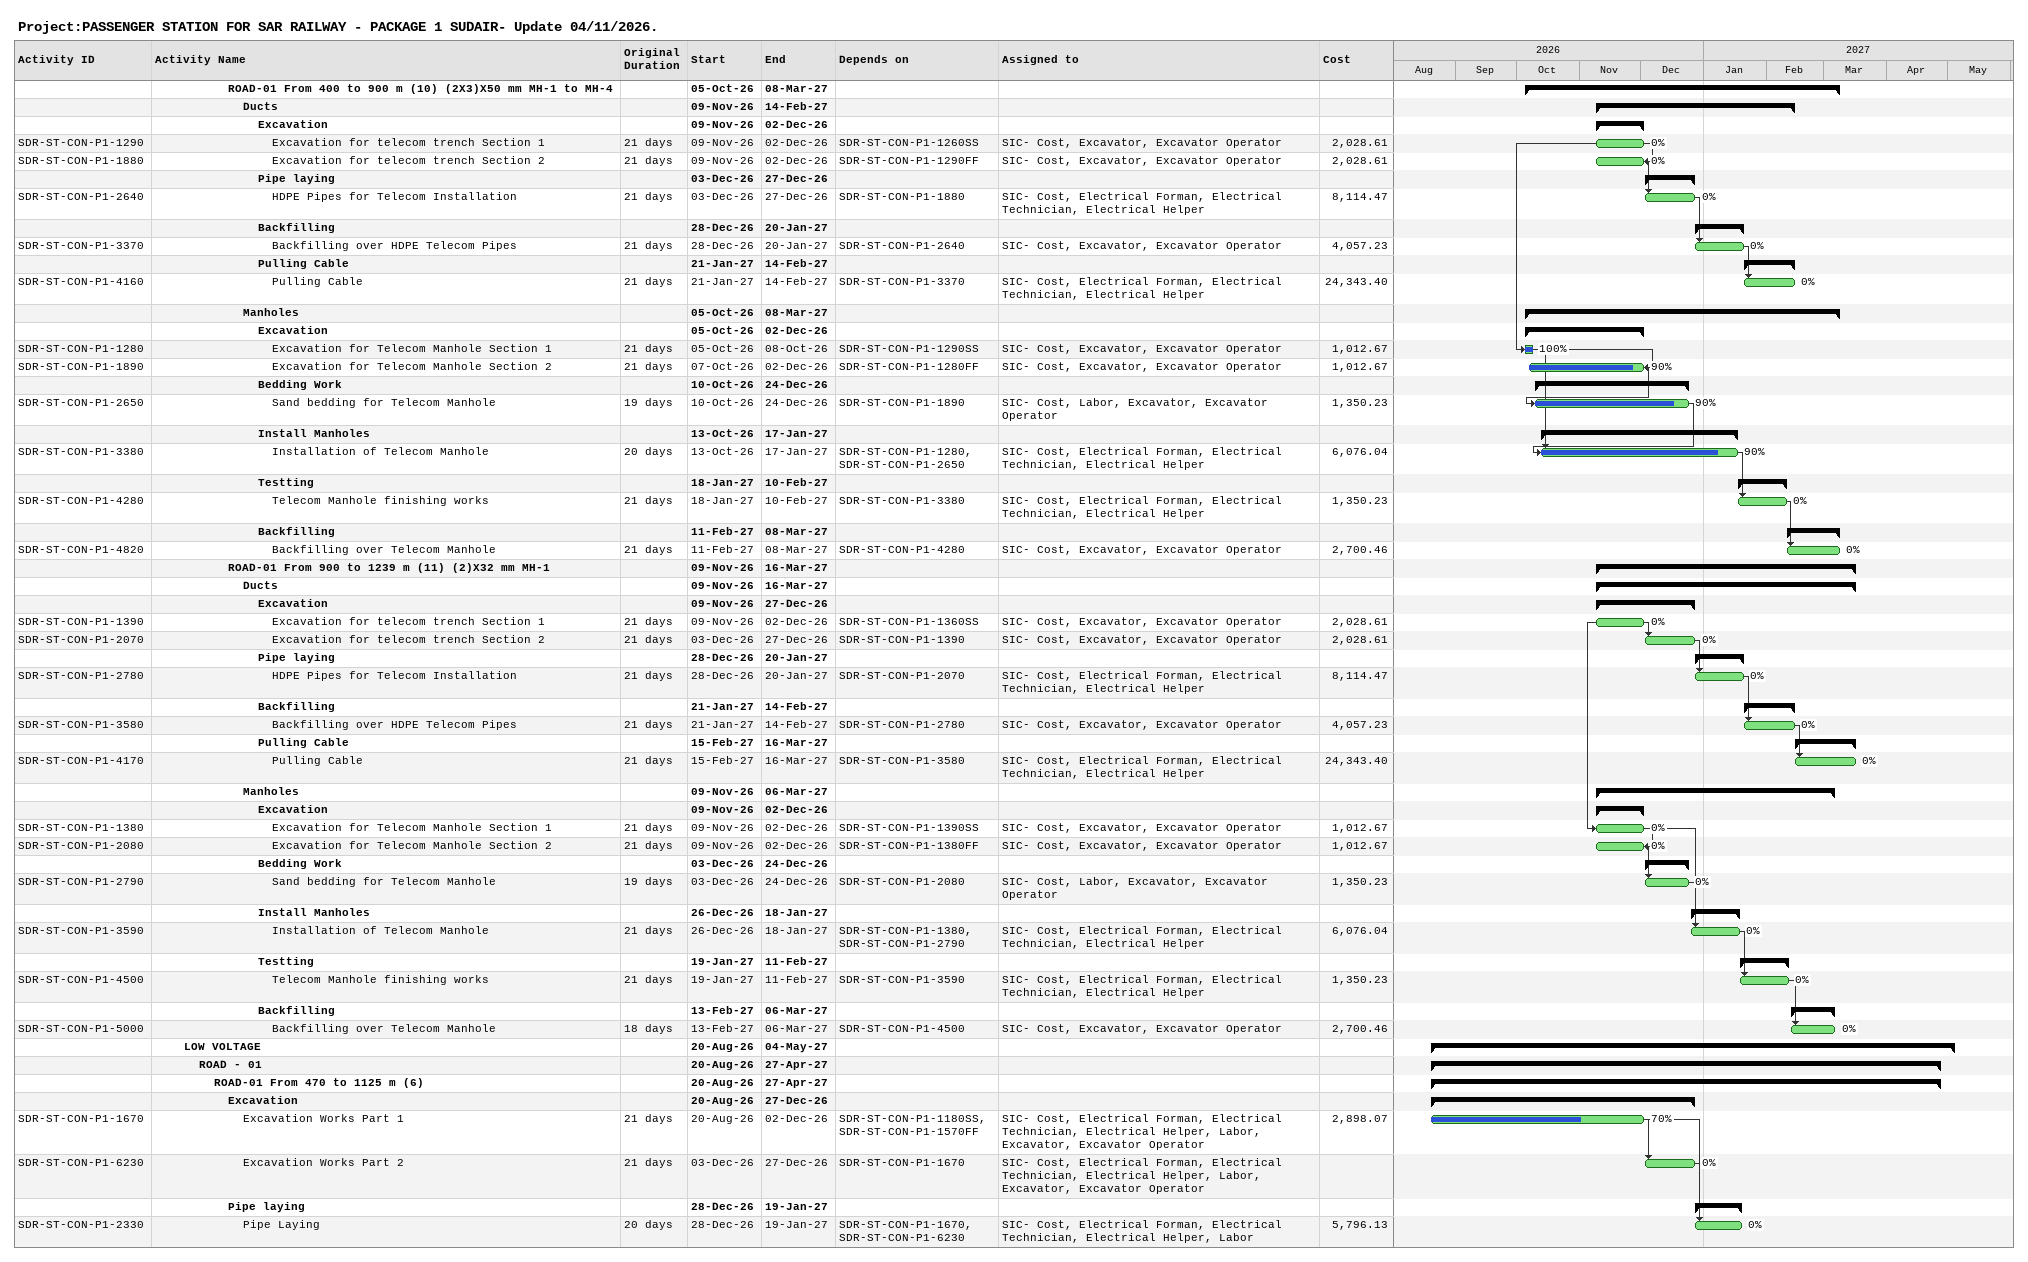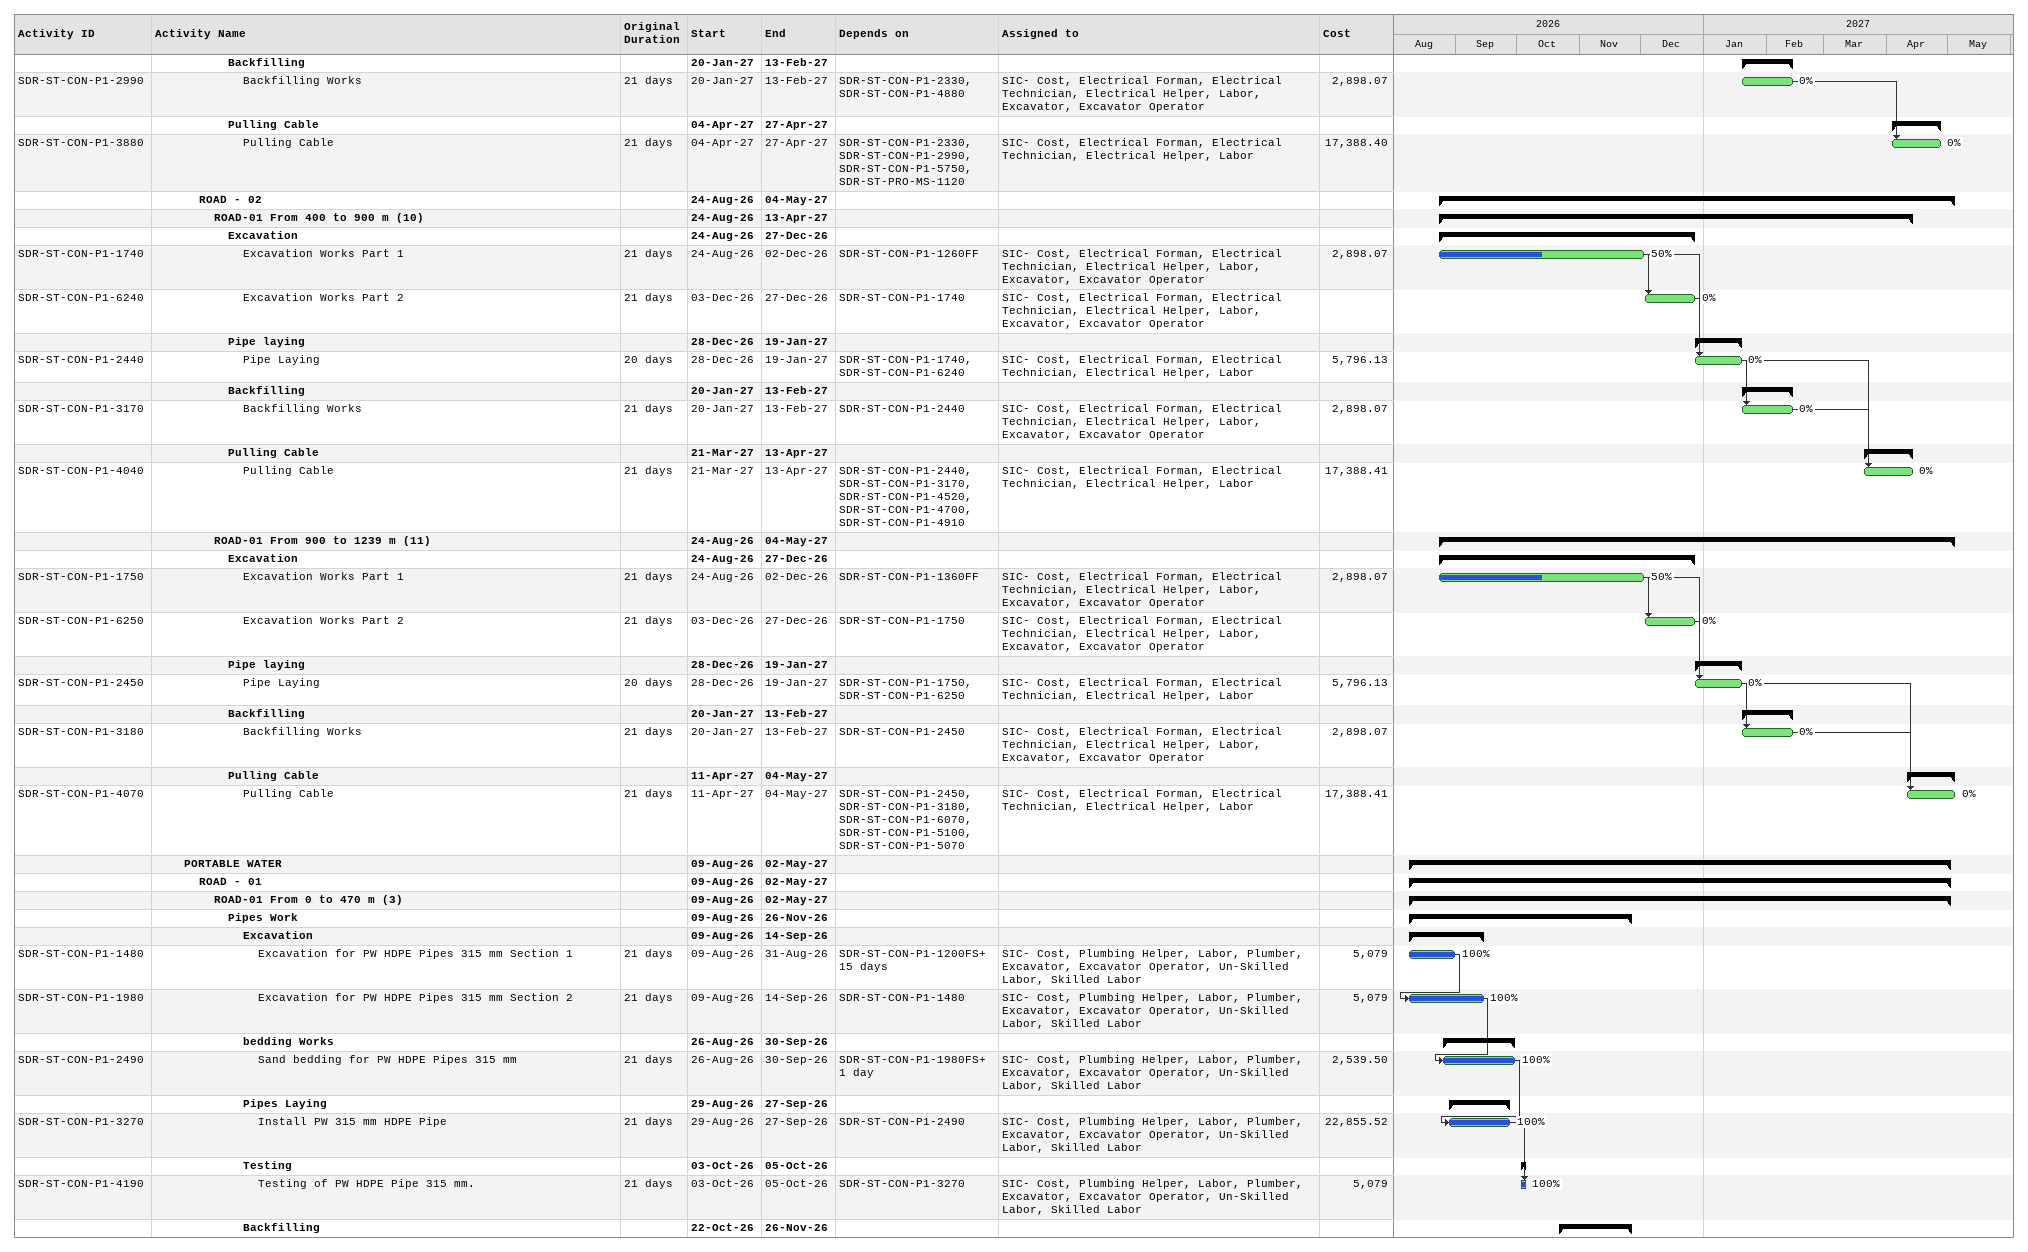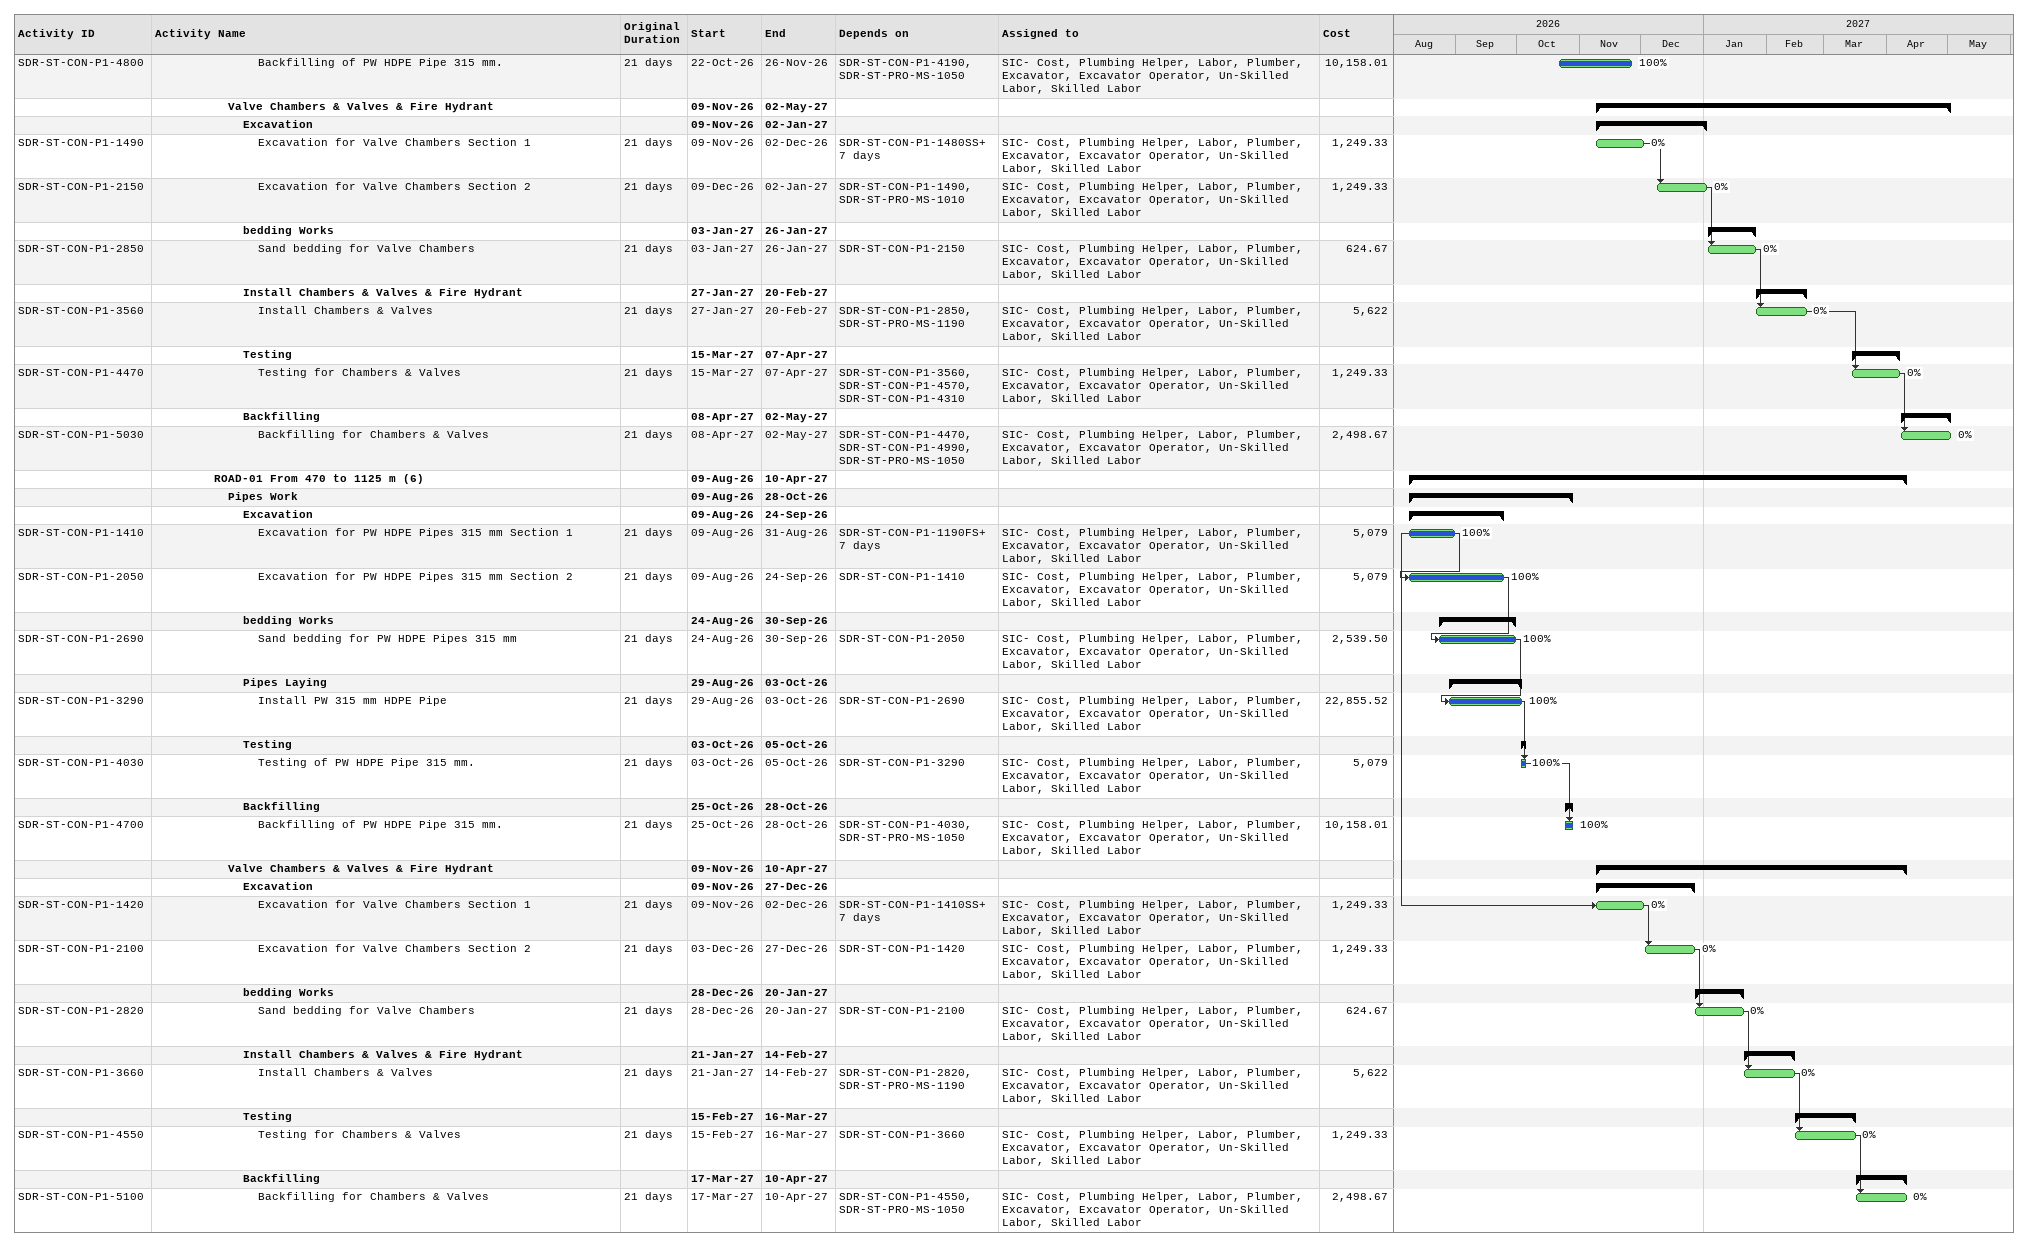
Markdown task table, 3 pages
Project:PASSENGER STATION FOR SAR RAILWAY - PACKAGE 1 SUDAIR- Update 04/11/2026.

| ID | Level | Task | Original duration | Start | Finish | Predecessors | Resources | % complete | Cost |
|---|---|---|---|---|---|---|---|---|---|
|  | 6 | **ROAD-01 From 400 to 900 m (10) (2X3)X50 mm MH-1 to MH-4** |  | 2026-10-05 | 2027-03-08 |  |  |  |  |
|  | 7 | **Ducts** |  | 2026-11-09 | 2027-02-14 |  |  |  |  |
|  | 8 | **Excavation** |  | 2026-11-09 | 2026-12-02 |  |  |  |  |
| SDR-ST-CON-P1-1290 | 9 | Excavation for telecom trench Section 1 | 21d | 2026-11-09 | 2026-12-02 | SDR-ST-CON-P1-1260SS | SIC- Cost, Excavator, Excavator Operator | 0 | 2028.61 |
| SDR-ST-CON-P1-1880 | 9 | Excavation for telecom trench Section 2 | 21d | 2026-11-09 | 2026-12-02 | SDR-ST-CON-P1-1290FF | SIC- Cost, Excavator, Excavator Operator | 0 | 2028.61 |
|  | 8 | **Pipe laying** |  | 2026-12-03 | 2026-12-27 |  |  |  |  |
| SDR-ST-CON-P1-2640 | 9 | HDPE Pipes for Telecom Installation | 21d | 2026-12-03 | 2026-12-27 | SDR-ST-CON-P1-1880 | SIC- Cost, Electrical Forman, Electrical Technician, Electrical Helper | 0 | 8114.47 |
|  | 8 | **Backfilling** |  | 2026-12-28 | 2027-01-20 |  |  |  |  |
| SDR-ST-CON-P1-3370 | 9 | Backfilling over HDPE Telecom Pipes | 21d | 2026-12-28 | 2027-01-20 | SDR-ST-CON-P1-2640 | SIC- Cost, Excavator, Excavator Operator | 0 | 4057.23 |
|  | 8 | **Pulling Cable** |  | 2027-01-21 | 2027-02-14 |  |  |  |  |
| SDR-ST-CON-P1-4160 | 9 | Pulling Cable | 21d | 2027-01-21 | 2027-02-14 | SDR-ST-CON-P1-3370 | SIC- Cost, Electrical Forman, Electrical Technician, Electrical Helper | 0 | 24343.40 |
|  | 7 | **Manholes** |  | 2026-10-05 | 2027-03-08 |  |  |  |  |
|  | 8 | **Excavation** |  | 2026-10-05 | 2026-12-02 |  |  |  |  |
| SDR-ST-CON-P1-1280 | 9 | Excavation for Telecom Manhole Section 1 | 21d | 2026-10-05 | 2026-10-08 | SDR-ST-CON-P1-1290SS | SIC- Cost, Excavator, Excavator Operator | 100 | 1012.67 |
| SDR-ST-CON-P1-1890 | 9 | Excavation for Telecom Manhole Section 2 | 21d | 2026-10-07 | 2026-12-02 | SDR-ST-CON-P1-1280FF | SIC- Cost, Excavator, Excavator Operator | 90 | 1012.67 |
|  | 8 | **Bedding Work** |  | 2026-10-10 | 2026-12-24 |  |  |  |  |
| SDR-ST-CON-P1-2650 | 9 | Sand bedding for Telecom Manhole | 19d | 2026-10-10 | 2026-12-24 | SDR-ST-CON-P1-1890 | SIC- Cost, Labor, Excavator, Excavator Operator | 90 | 1350.23 |
|  | 8 | **Install Manholes** |  | 2026-10-13 | 2027-01-17 |  |  |  |  |
| SDR-ST-CON-P1-3380 | 9 | Installation of Telecom Manhole | 20d | 2026-10-13 | 2027-01-17 | SDR-ST-CON-P1-1280, SDR-ST-CON-P1-2650 | SIC- Cost, Electrical Forman, Electrical Technician, Electrical Helper | 90 | 6076.04 |
|  | 8 | **Testting** |  | 2027-01-18 | 2027-02-10 |  |  |  |  |
| SDR-ST-CON-P1-4280 | 9 | Telecom Manhole finishing works | 21d | 2027-01-18 | 2027-02-10 | SDR-ST-CON-P1-3380 | SIC- Cost, Electrical Forman, Electrical Technician, Electrical Helper | 0 | 1350.23 |
|  | 8 | **Backfilling** |  | 2027-02-11 | 2027-03-08 |  |  |  |  |
| SDR-ST-CON-P1-4820 | 9 | Backfilling over Telecom Manhole | 21d | 2027-02-11 | 2027-03-08 | SDR-ST-CON-P1-4280 | SIC- Cost, Excavator, Excavator Operator | 0 | 2700.46 |
|  | 6 | **ROAD-01 From 900 to 1239 m (11) (2)X32 mm MH-1** |  | 2026-11-09 | 2027-03-16 |  |  |  |  |
|  | 7 | **Ducts** |  | 2026-11-09 | 2027-03-16 |  |  |  |  |
|  | 8 | **Excavation** |  | 2026-11-09 | 2026-12-27 |  |  |  |  |
| SDR-ST-CON-P1-1390 | 9 | Excavation for telecom trench Section 1 | 21d | 2026-11-09 | 2026-12-02 | SDR-ST-CON-P1-1360SS | SIC- Cost, Excavator, Excavator Operator | 0 | 2028.61 |
| SDR-ST-CON-P1-2070 | 9 | Excavation for telecom trench Section 2 | 21d | 2026-12-03 | 2026-12-27 | SDR-ST-CON-P1-1390 | SIC- Cost, Excavator, Excavator Operator | 0 | 2028.61 |
|  | 8 | **Pipe laying** |  | 2026-12-28 | 2027-01-20 |  |  |  |  |
| SDR-ST-CON-P1-2780 | 9 | HDPE Pipes for Telecom Installation | 21d | 2026-12-28 | 2027-01-20 | SDR-ST-CON-P1-2070 | SIC- Cost, Electrical Forman, Electrical Technician, Electrical Helper | 0 | 8114.47 |
|  | 8 | **Backfilling** |  | 2027-01-21 | 2027-02-14 |  |  |  |  |
| SDR-ST-CON-P1-3580 | 9 | Backfilling over HDPE Telecom Pipes | 21d | 2027-01-21 | 2027-02-14 | SDR-ST-CON-P1-2780 | SIC- Cost, Excavator, Excavator Operator | 0 | 4057.23 |
|  | 8 | **Pulling Cable** |  | 2027-02-15 | 2027-03-16 |  |  |  |  |
| SDR-ST-CON-P1-4170 | 9 | Pulling Cable | 21d | 2027-02-15 | 2027-03-16 | SDR-ST-CON-P1-3580 | SIC- Cost, Electrical Forman, Electrical Technician, Electrical Helper | 0 | 24343.40 |
|  | 7 | **Manholes** |  | 2026-11-09 | 2027-03-06 |  |  |  |  |
|  | 8 | **Excavation** |  | 2026-11-09 | 2026-12-02 |  |  |  |  |
| SDR-ST-CON-P1-1380 | 9 | Excavation for Telecom Manhole Section 1 | 21d | 2026-11-09 | 2026-12-02 | SDR-ST-CON-P1-1390SS | SIC- Cost, Excavator, Excavator Operator | 0 | 1012.67 |
| SDR-ST-CON-P1-2080 | 9 | Excavation for Telecom Manhole Section 2 | 21d | 2026-11-09 | 2026-12-02 | SDR-ST-CON-P1-1380FF | SIC- Cost, Excavator, Excavator Operator | 0 | 1012.67 |
|  | 8 | **Bedding Work** |  | 2026-12-03 | 2026-12-24 |  |  |  |  |
| SDR-ST-CON-P1-2790 | 9 | Sand bedding for Telecom Manhole | 19d | 2026-12-03 | 2026-12-24 | SDR-ST-CON-P1-2080 | SIC- Cost, Labor, Excavator, Excavator Operator | 0 | 1350.23 |
|  | 8 | **Install Manholes** |  | 2026-12-26 | 2027-01-18 |  |  |  |  |
| SDR-ST-CON-P1-3590 | 9 | Installation of Telecom Manhole | 21d | 2026-12-26 | 2027-01-18 | SDR-ST-CON-P1-1380, SDR-ST-CON-P1-2790 | SIC- Cost, Electrical Forman, Electrical Technician, Electrical Helper | 0 | 6076.04 |
|  | 8 | **Testting** |  | 2027-01-19 | 2027-02-11 |  |  |  |  |
| SDR-ST-CON-P1-4500 | 9 | Telecom Manhole finishing works | 21d | 2027-01-19 | 2027-02-11 | SDR-ST-CON-P1-3590 | SIC- Cost, Electrical Forman, Electrical Technician, Electrical Helper | 0 | 1350.23 |
|  | 8 | **Backfilling** |  | 2027-02-13 | 2027-03-06 |  |  |  |  |
| SDR-ST-CON-P1-5000 | 9 | Backfilling over Telecom Manhole | 18d | 2027-02-13 | 2027-03-06 | SDR-ST-CON-P1-4500 | SIC- Cost, Excavator, Excavator Operator | 0 | 2700.46 |
|  | 3 | **LOW VOLTAGE** |  | 2026-08-20 | 2027-05-04 |  |  |  |  |
|  | 4 | **ROAD - 01** |  | 2026-08-20 | 2027-04-27 |  |  |  |  |
|  | 5 | **ROAD-01 From 470 to 1125 m (6)** |  | 2026-08-20 | 2027-04-27 |  |  |  |  |
|  | 6 | **Excavation** |  | 2026-08-20 | 2026-12-27 |  |  |  |  |
| SDR-ST-CON-P1-1670 | 7 | Excavation Works Part 1 | 21d | 2026-08-20 | 2026-12-02 | SDR-ST-CON-P1-1180SS, SDR-ST-CON-P1-1570FF | SIC- Cost, Electrical Forman, Electrical Technician, Electrical Helper, Labor, Excavator, Excavator Operator | 70 | 2898.07 |
| SDR-ST-CON-P1-6230 | 7 | Excavation Works Part 2 | 21d | 2026-12-03 | 2026-12-27 | SDR-ST-CON-P1-1670 | SIC- Cost, Electrical Forman, Electrical Technician, Electrical Helper, Labor, Excavator, Excavator Operator | 0 |  |
|  | 6 | **Pipe laying** |  | 2026-12-28 | 2027-01-19 |  |  |  |  |
| SDR-ST-CON-P1-2330 | 7 | Pipe Laying | 20d | 2026-12-28 | 2027-01-19 | SDR-ST-CON-P1-1670, SDR-ST-CON-P1-6230 | SIC- Cost, Electrical Forman, Electrical Technician, Electrical Helper, Labor | 0 | 5796.13 |
|  | 6 | **Backfilling** |  | 2027-01-20 | 2027-02-13 |  |  |  |  |
| SDR-ST-CON-P1-2990 | 7 | Backfilling Works | 21d | 2027-01-20 | 2027-02-13 | SDR-ST-CON-P1-2330, SDR-ST-CON-P1-4880 | SIC- Cost, Electrical Forman, Electrical Technician, Electrical Helper, Labor, Excavator, Excavator Operator | 0 | 2898.07 |
|  | 6 | **Pulling Cable** |  | 2027-04-04 | 2027-04-27 |  |  |  |  |
| SDR-ST-CON-P1-3880 | 7 | Pulling Cable | 21d | 2027-04-04 | 2027-04-27 | SDR-ST-CON-P1-2330, SDR-ST-CON-P1-2990, SDR-ST-CON-P1-5750, SDR-ST-PRO-MS-1120 | SIC- Cost, Electrical Forman, Electrical Technician, Electrical Helper, Labor | 0 | 17388.40 |
|  | 4 | **ROAD - 02** |  | 2026-08-24 | 2027-05-04 |  |  |  |  |
|  | 5 | **ROAD-01 From 400 to 900 m (10)** |  | 2026-08-24 | 2027-04-13 |  |  |  |  |
|  | 6 | **Excavation** |  | 2026-08-24 | 2026-12-27 |  |  |  |  |
| SDR-ST-CON-P1-1740 | 7 | Excavation Works Part 1 | 21d | 2026-08-24 | 2026-12-02 | SDR-ST-CON-P1-1260FF | SIC- Cost, Electrical Forman, Electrical Technician, Electrical Helper, Labor, Excavator, Excavator Operator | 50 | 2898.07 |
| SDR-ST-CON-P1-6240 | 7 | Excavation Works Part 2 | 21d | 2026-12-03 | 2026-12-27 | SDR-ST-CON-P1-1740 | SIC- Cost, Electrical Forman, Electrical Technician, Electrical Helper, Labor, Excavator, Excavator Operator | 0 |  |
|  | 6 | **Pipe laying** |  | 2026-12-28 | 2027-01-19 |  |  |  |  |
| SDR-ST-CON-P1-2440 | 7 | Pipe Laying | 20d | 2026-12-28 | 2027-01-19 | SDR-ST-CON-P1-1740, SDR-ST-CON-P1-6240 | SIC- Cost, Electrical Forman, Electrical Technician, Electrical Helper, Labor | 0 | 5796.13 |
|  | 6 | **Backfilling** |  | 2027-01-20 | 2027-02-13 |  |  |  |  |
| SDR-ST-CON-P1-3170 | 7 | Backfilling Works | 21d | 2027-01-20 | 2027-02-13 | SDR-ST-CON-P1-2440 | SIC- Cost, Electrical Forman, Electrical Technician, Electrical Helper, Labor, Excavator, Excavator Operator | 0 | 2898.07 |
|  | 6 | **Pulling Cable** |  | 2027-03-21 | 2027-04-13 |  |  |  |  |
| SDR-ST-CON-P1-4040 | 7 | Pulling Cable | 21d | 2027-03-21 | 2027-04-13 | SDR-ST-CON-P1-2440, SDR-ST-CON-P1-3170, SDR-ST-CON-P1-4520, SDR-ST-CON-P1-4700, SDR-ST-CON-P1-4910 | SIC- Cost, Electrical Forman, Electrical Technician, Electrical Helper, Labor | 0 | 17388.41 |
|  | 5 | **ROAD-01 From 900 to 1239 m (11)** |  | 2026-08-24 | 2027-05-04 |  |  |  |  |
|  | 6 | **Excavation** |  | 2026-08-24 | 2026-12-27 |  |  |  |  |
| SDR-ST-CON-P1-1750 | 7 | Excavation Works Part 1 | 21d | 2026-08-24 | 2026-12-02 | SDR-ST-CON-P1-1360FF | SIC- Cost, Electrical Forman, Electrical Technician, Electrical Helper, Labor, Excavator, Excavator Operator | 50 | 2898.07 |
| SDR-ST-CON-P1-6250 | 7 | Excavation Works Part 2 | 21d | 2026-12-03 | 2026-12-27 | SDR-ST-CON-P1-1750 | SIC- Cost, Electrical Forman, Electrical Technician, Electrical Helper, Labor, Excavator, Excavator Operator | 0 |  |
|  | 6 | **Pipe laying** |  | 2026-12-28 | 2027-01-19 |  |  |  |  |
| SDR-ST-CON-P1-2450 | 7 | Pipe Laying | 20d | 2026-12-28 | 2027-01-19 | SDR-ST-CON-P1-1750, SDR-ST-CON-P1-6250 | SIC- Cost, Electrical Forman, Electrical Technician, Electrical Helper, Labor | 0 | 5796.13 |
|  | 6 | **Backfilling** |  | 2027-01-20 | 2027-02-13 |  |  |  |  |
| SDR-ST-CON-P1-3180 | 7 | Backfilling Works | 21d | 2027-01-20 | 2027-02-13 | SDR-ST-CON-P1-2450 | SIC- Cost, Electrical Forman, Electrical Technician, Electrical Helper, Labor, Excavator, Excavator Operator | 0 | 2898.07 |
|  | 6 | **Pulling Cable** |  | 2027-04-11 | 2027-05-04 |  |  |  |  |
| SDR-ST-CON-P1-4070 | 7 | Pulling Cable | 21d | 2027-04-11 | 2027-05-04 | SDR-ST-CON-P1-2450, SDR-ST-CON-P1-3180, SDR-ST-CON-P1-6070, SDR-ST-CON-P1-5100, SDR-ST-CON-P1-5070 | SIC- Cost, Electrical Forman, Electrical Technician, Electrical Helper, Labor | 0 | 17388.41 |
|  | 3 | **PORTABLE WATER** |  | 2026-08-09 | 2027-05-02 |  |  |  |  |
|  | 4 | **ROAD - 01** |  | 2026-08-09 | 2027-05-02 |  |  |  |  |
|  | 5 | **ROAD-01 From 0 to 470 m (3)** |  | 2026-08-09 | 2027-05-02 |  |  |  |  |
|  | 6 | **Pipes Work** |  | 2026-08-09 | 2026-11-26 |  |  |  |  |
|  | 7 | **Excavation** |  | 2026-08-09 | 2026-09-14 |  |  |  |  |
| SDR-ST-CON-P1-1480 | 8 | Excavation for PW HDPE Pipes 315 mm Section 1 | 21d | 2026-08-09 | 2026-08-31 | SDR-ST-CON-P1-1200FS+15d | SIC- Cost, Plumbing Helper, Labor, Plumber, Excavator, Excavator Operator, Un-Skilled Labor, Skilled Labor | 100 | 5079 |
| SDR-ST-CON-P1-1980 | 8 | Excavation for PW HDPE Pipes 315 mm Section 2 | 21d | 2026-08-09 | 2026-09-14 | SDR-ST-CON-P1-1480 | SIC- Cost, Plumbing Helper, Labor, Plumber, Excavator, Excavator Operator, Un-Skilled Labor, Skilled Labor | 100 | 5079 |
|  | 7 | **bedding Works** |  | 2026-08-26 | 2026-09-30 |  |  |  |  |
| SDR-ST-CON-P1-2490 | 8 | Sand bedding for PW HDPE Pipes 315 mm | 21d | 2026-08-26 | 2026-09-30 | SDR-ST-CON-P1-1980FS+1d | SIC- Cost, Plumbing Helper, Labor, Plumber, Excavator, Excavator Operator, Un-Skilled Labor, Skilled Labor | 100 | 2539.50 |
|  | 7 | **Pipes Laying** |  | 2026-08-29 | 2026-09-27 |  |  |  |  |
| SDR-ST-CON-P1-3270 | 8 | Install PW 315 mm HDPE Pipe | 21d | 2026-08-29 | 2026-09-27 | SDR-ST-CON-P1-2490 | SIC- Cost, Plumbing Helper, Labor, Plumber, Excavator, Excavator Operator, Un-Skilled Labor, Skilled Labor | 100 | 22855.52 |
|  | 7 | **Testing** |  | 2026-10-03 | 2026-10-05 |  |  |  |  |
| SDR-ST-CON-P1-4190 | 8 | Testing of PW HDPE Pipe 315 mm. | 21d | 2026-10-03 | 2026-10-05 | SDR-ST-CON-P1-3270 | SIC- Cost, Plumbing Helper, Labor, Plumber, Excavator, Excavator Operator, Un-Skilled Labor, Skilled Labor | 100 | 5079 |
|  | 7 | **Backfilling** |  | 2026-10-22 | 2026-11-26 |  |  |  |  |
| SDR-ST-CON-P1-4800 | 8 | Backfilling of PW HDPE Pipe 315 mm. | 21d | 2026-10-22 | 2026-11-26 | SDR-ST-CON-P1-4190, SDR-ST-PRO-MS-1050 | SIC- Cost, Plumbing Helper, Labor, Plumber, Excavator, Excavator Operator, Un-Skilled Labor, Skilled Labor | 100 | 10158.01 |
|  | 6 | **Valve Chambers & Valves & Fire Hydrant** |  | 2026-11-09 | 2027-05-02 |  |  |  |  |
|  | 7 | **Excavation** |  | 2026-11-09 | 2027-01-02 |  |  |  |  |
| SDR-ST-CON-P1-1490 | 8 | Excavation for Valve Chambers Section 1 | 21d | 2026-11-09 | 2026-12-02 | SDR-ST-CON-P1-1480SS+7d | SIC- Cost, Plumbing Helper, Labor, Plumber, Excavator, Excavator Operator, Un-Skilled Labor, Skilled Labor | 0 | 1249.33 |
| SDR-ST-CON-P1-2150 | 8 | Excavation for Valve Chambers Section 2 | 21d | 2026-12-09 | 2027-01-02 | SDR-ST-CON-P1-1490, SDR-ST-PRO-MS-1010 | SIC- Cost, Plumbing Helper, Labor, Plumber, Excavator, Excavator Operator, Un-Skilled Labor, Skilled Labor | 0 | 1249.33 |
|  | 7 | **bedding Works** |  | 2027-01-03 | 2027-01-26 |  |  |  |  |
| SDR-ST-CON-P1-2850 | 8 | Sand bedding for Valve Chambers | 21d | 2027-01-03 | 2027-01-26 | SDR-ST-CON-P1-2150 | SIC- Cost, Plumbing Helper, Labor, Plumber, Excavator, Excavator Operator, Un-Skilled Labor, Skilled Labor | 0 | 624.67 |
|  | 7 | **Install Chambers & Valves & Fire Hydrant** |  | 2027-01-27 | 2027-02-20 |  |  |  |  |
| SDR-ST-CON-P1-3560 | 8 | Install Chambers & Valves | 21d | 2027-01-27 | 2027-02-20 | SDR-ST-CON-P1-2850, SDR-ST-PRO-MS-1190 | SIC- Cost, Plumbing Helper, Labor, Plumber, Excavator, Excavator Operator, Un-Skilled Labor, Skilled Labor | 0 | 5622 |
|  | 7 | **Testing** |  | 2027-03-15 | 2027-04-07 |  |  |  |  |
| SDR-ST-CON-P1-4470 | 8 | Testing for Chambers & Valves | 21d | 2027-03-15 | 2027-04-07 | SDR-ST-CON-P1-3560, SDR-ST-CON-P1-4570, SDR-ST-CON-P1-4310 | SIC- Cost, Plumbing Helper, Labor, Plumber, Excavator, Excavator Operator, Un-Skilled Labor, Skilled Labor | 0 | 1249.33 |
|  | 7 | **Backfilling** |  | 2027-04-08 | 2027-05-02 |  |  |  |  |
| SDR-ST-CON-P1-5030 | 8 | Backfilling for Chambers & Valves | 21d | 2027-04-08 | 2027-05-02 | SDR-ST-CON-P1-4470, SDR-ST-CON-P1-4990, SDR-ST-PRO-MS-1050 | SIC- Cost, Plumbing Helper, Labor, Plumber, Excavator, Excavator Operator, Un-Skilled Labor, Skilled Labor | 0 | 2498.67 |
|  | 5 | **ROAD-01 From 470 to 1125 m (6)** |  | 2026-08-09 | 2027-04-10 |  |  |  |  |
|  | 6 | **Pipes Work** |  | 2026-08-09 | 2026-10-28 |  |  |  |  |
|  | 7 | **Excavation** |  | 2026-08-09 | 2026-09-24 |  |  |  |  |
| SDR-ST-CON-P1-1410 | 8 | Excavation for PW HDPE Pipes 315 mm Section 1 | 21d | 2026-08-09 | 2026-08-31 | SDR-ST-CON-P1-1190FS+7d | SIC- Cost, Plumbing Helper, Labor, Plumber, Excavator, Excavator Operator, Un-Skilled Labor, Skilled Labor | 100 | 5079 |
| SDR-ST-CON-P1-2050 | 8 | Excavation for PW HDPE Pipes 315 mm Section 2 | 21d | 2026-08-09 | 2026-09-24 | SDR-ST-CON-P1-1410 | SIC- Cost, Plumbing Helper, Labor, Plumber, Excavator, Excavator Operator, Un-Skilled Labor, Skilled Labor | 100 | 5079 |
|  | 7 | **bedding Works** |  | 2026-08-24 | 2026-09-30 |  |  |  |  |
| SDR-ST-CON-P1-2690 | 8 | Sand bedding for PW HDPE Pipes 315 mm | 21d | 2026-08-24 | 2026-09-30 | SDR-ST-CON-P1-2050 | SIC- Cost, Plumbing Helper, Labor, Plumber, Excavator, Excavator Operator, Un-Skilled Labor, Skilled Labor | 100 | 2539.50 |
|  | 7 | **Pipes Laying** |  | 2026-08-29 | 2026-10-03 |  |  |  |  |
| SDR-ST-CON-P1-3290 | 8 | Install PW 315 mm HDPE Pipe | 21d | 2026-08-29 | 2026-10-03 | SDR-ST-CON-P1-2690 | SIC- Cost, Plumbing Helper, Labor, Plumber, Excavator, Excavator Operator, Un-Skilled Labor, Skilled Labor | 100 | 22855.52 |
|  | 7 | **Testing** |  | 2026-10-03 | 2026-10-05 |  |  |  |  |
| SDR-ST-CON-P1-4030 | 8 | Testing of PW HDPE Pipe 315 mm. | 21d | 2026-10-03 | 2026-10-05 | SDR-ST-CON-P1-3290 | SIC- Cost, Plumbing Helper, Labor, Plumber, Excavator, Excavator Operator, Un-Skilled Labor, Skilled Labor | 100 | 5079 |
|  | 7 | **Backfilling** |  | 2026-10-25 | 2026-10-28 |  |  |  |  |
| SDR-ST-CON-P1-4700 | 8 | Backfilling of PW HDPE Pipe 315 mm. | 21d | 2026-10-25 | 2026-10-28 | SDR-ST-CON-P1-4030, SDR-ST-PRO-MS-1050 | SIC- Cost, Plumbing Helper, Labor, Plumber, Excavator, Excavator Operator, Un-Skilled Labor, Skilled Labor | 100 | 10158.01 |
|  | 6 | **Valve Chambers & Valves & Fire Hydrant** |  | 2026-11-09 | 2027-04-10 |  |  |  |  |
|  | 7 | **Excavation** |  | 2026-11-09 | 2026-12-27 |  |  |  |  |
| SDR-ST-CON-P1-1420 | 8 | Excavation for Valve Chambers Section 1 | 21d | 2026-11-09 | 2026-12-02 | SDR-ST-CON-P1-1410SS+7d | SIC- Cost, Plumbing Helper, Labor, Plumber, Excavator, Excavator Operator, Un-Skilled Labor, Skilled Labor | 0 | 1249.33 |
| SDR-ST-CON-P1-2100 | 8 | Excavation for Valve Chambers Section 2 | 21d | 2026-12-03 | 2026-12-27 | SDR-ST-CON-P1-1420 | SIC- Cost, Plumbing Helper, Labor, Plumber, Excavator, Excavator Operator, Un-Skilled Labor, Skilled Labor | 0 | 1249.33 |
|  | 7 | **bedding Works** |  | 2026-12-28 | 2027-01-20 |  |  |  |  |
| SDR-ST-CON-P1-2820 | 8 | Sand bedding for Valve Chambers | 21d | 2026-12-28 | 2027-01-20 | SDR-ST-CON-P1-2100 | SIC- Cost, Plumbing Helper, Labor, Plumber, Excavator, Excavator Operator, Un-Skilled Labor, Skilled Labor | 0 | 624.67 |
|  | 7 | **Install Chambers & Valves & Fire Hydrant** |  | 2027-01-21 | 2027-02-14 |  |  |  |  |
| SDR-ST-CON-P1-3660 | 8 | Install Chambers & Valves | 21d | 2027-01-21 | 2027-02-14 | SDR-ST-CON-P1-2820, SDR-ST-PRO-MS-1190 | SIC- Cost, Plumbing Helper, Labor, Plumber, Excavator, Excavator Operator, Un-Skilled Labor, Skilled Labor | 0 | 5622 |
|  | 7 | **Testing** |  | 2027-02-15 | 2027-03-16 |  |  |  |  |
| SDR-ST-CON-P1-4550 | 8 | Testing for Chambers & Valves | 21d | 2027-02-15 | 2027-03-16 | SDR-ST-CON-P1-3660 | SIC- Cost, Plumbing Helper, Labor, Plumber, Excavator, Excavator Operator, Un-Skilled Labor, Skilled Labor | 0 | 1249.33 |
|  | 7 | **Backfilling** |  | 2027-03-17 | 2027-04-10 |  |  |  |  |
| SDR-ST-CON-P1-5100 | 8 | Backfilling for Chambers & Valves | 21d | 2027-03-17 | 2027-04-10 | SDR-ST-CON-P1-4550, SDR-ST-PRO-MS-1050 | SIC- Cost, Plumbing Helper, Labor, Plumber, Excavator, Excavator Operator, Un-Skilled Labor, Skilled Labor | 0 | 2498.67 |
